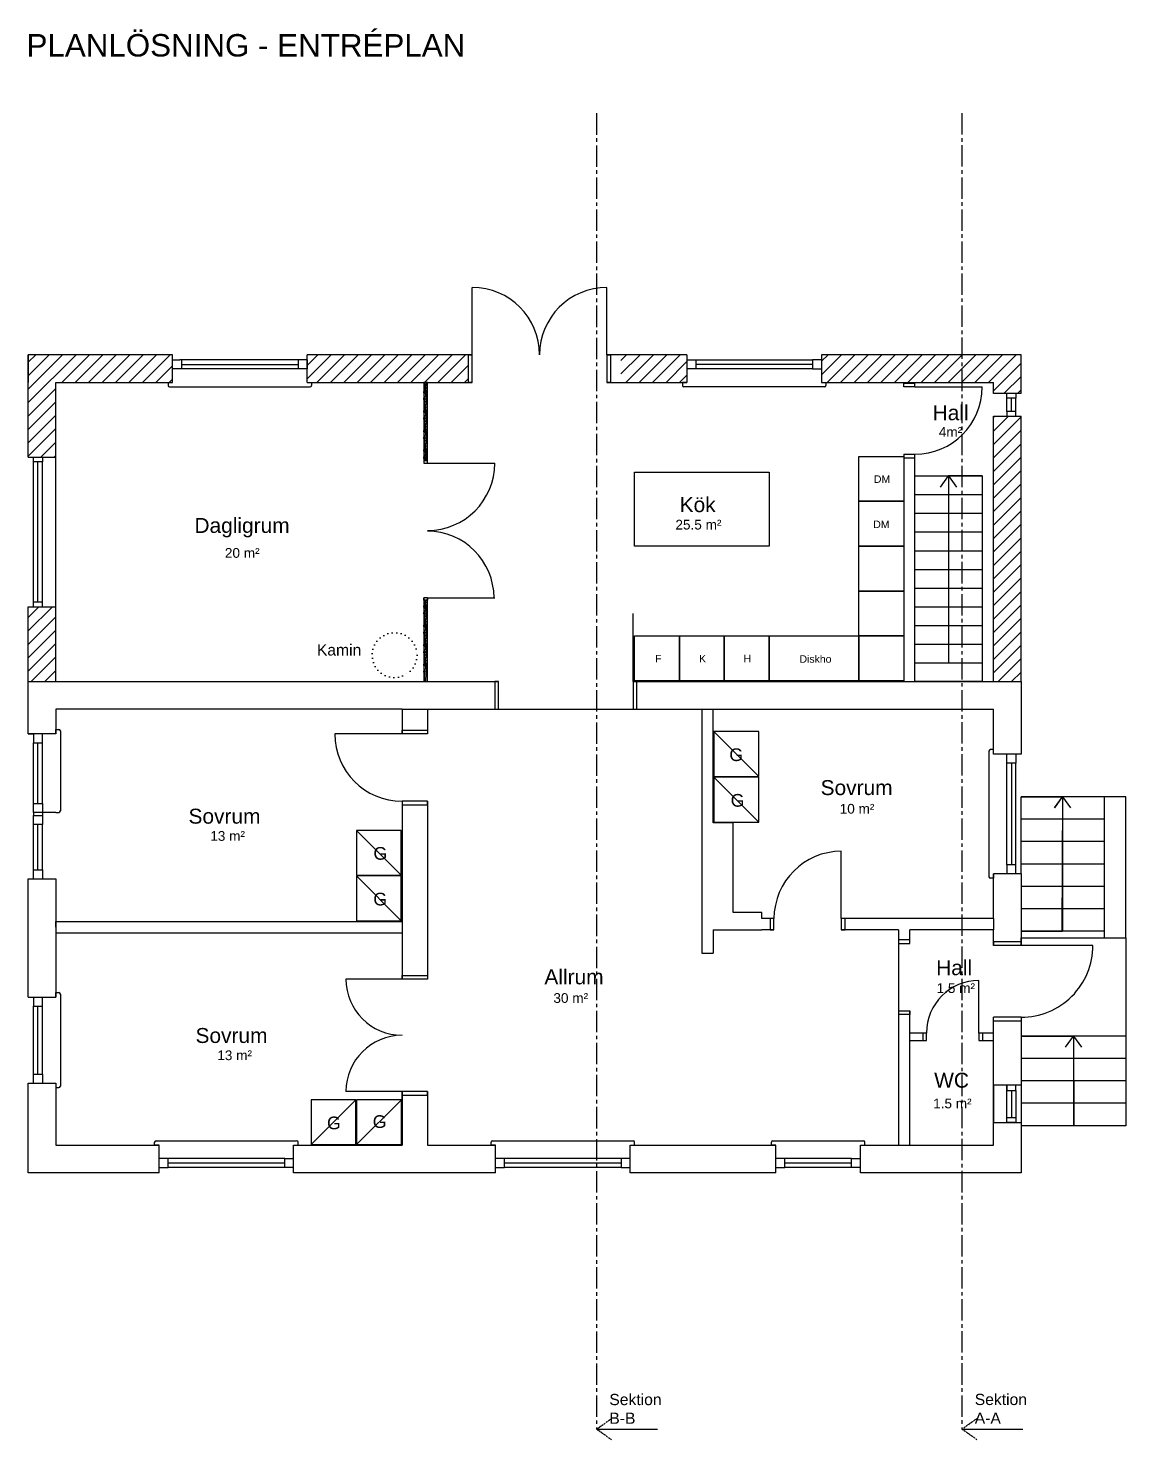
# Model space of a CAD drawing. Header units: millimetres. Extents: x -90687 to 89961, y -57823 to 169777.
# Drawn here: x 6938 to 21618, y 13005 to 31880 of the extents above; entities that cross this region are included whole.
import ezdxf

# ---------------------------------------------------------------- set-up
doc = ezdxf.new("R2010")
doc.units = ezdxf.units.MM
for name, pattern in [('ACAD_ISO07W100', [3, 0, -3]), ('CENTER2', [28.575, 19.05, -3.175, 3.175, -3.175]), ('PHANTOM2', [31.75, 15.875, -3.175, 3.175, -3.175, 3.175, -3.175])]:
    doc.linetypes.add(name, pattern=pattern)
doc.layers.get('0').update_dxf_attribs({"color": 1})
for name, color, linetype in [('Angivelser', 7, 'Continuous'), ('Grundritningar', 1, 'Continuous'), ('Rumsangivelser', 7, 'Continuous'), ('Rumsavdelare', 3, 'FENCELINE1'), ('Sektionsangivelser', 4, 'PHANTOM2')]:
    doc.layers.add(name, color=color, linetype=linetype)
doc.styles.get("Standard").update_dxf_attribs({"font": 'Arial.ttf', "height": 170})
doc.linetypes.add('FENCELINE1', pattern='A,6.35,-2.54,[133,ltypeshp.shx,S=2.54,R=0,X=-2.54,Y=0],-2.54,25.4', length=36.83)
doc.dimstyles.new('ISO-25', dxfattribs={"dimscale": 10, "dimtxt": 2.5, "dimasz": 15, "dimexe": 10, "dimexo": 0.625, "dimgap": 15, "dimtad": 1, "dimlfac": 0.001, "dimtxsty": 'Standard', "dimblk": 'OBLIQUE', "dimblk1": 'OBLIQUE', "dimblk2": 'OBLIQUE', "dimcen": 20, "dimdle": 10, "dimadec": 0, "dimazin": 0, "dimtfac": 1, "dimtmove": 0, "dimatfit": 3, "dimldrblk": 'OPEN90', "dimfxl": 1, "dimarcsym": 0})

# ---------------------------------------------------------------- blocks, each defined once
blk = doc.blocks.new('_Oblique')
at = {"color": 0, "linetype": 'ByBlock', "lineweight": -2}
blk.add_line((-0.5, -0.5), (0.5, 0.5), dxfattribs=at)

msp = doc.modelspace()

# ---------------------------------------------------------------- hatches: boundary and pattern name
at = {"layer": 'Grundritningar'}
h = msp.add_hatch(dxfattribs=at)
h.set_pattern_fill('ANSI31', color=256, scale=40)
h.paths.add_polyline_path([(7308.249, 24143.923), (6938.249, 24143.923), (6938.249, 23143.923), (7308.249, 23143.923)])
h.paths.add_polyline_path([(7308.249, 27143.923), (8868.249, 27143.923), (8868.249, 27513.923), (6938.249, 27513.923), (6938.249, 27143.923), (6938.249, 26143.923), (7308.249, 26143.923)])
h.paths.add_polyline_path([(12828.249, 27513.923), (10668.249, 27513.923), (10668.249, 27143.923), (12828.249, 27143.923)])
h.paths.add_polyline_path([(15748.103, 27513.923), (14866.32, 27513.923), (14866.32, 27143.923), (15748.103, 27143.923)])
h.paths.add_polyline_path([(20218.249, 27513.923), (19425.907, 27513.923), (19425.907, 27143.923), (19848.249, 27143.923), (19848.249, 26993.923), (20218.249, 26993.923)])
h.paths.add_polyline_path([(20218.249, 26693.923), (19848.249, 26693.923), (19848.249, 23143.923), (20218.249, 23143.923)])
h.paths.add_polyline_path([(19425.907, 27513.923), (17548.103, 27513.923), (17548.103, 27443.923), (17548.103, 27143.923), (19425.907, 27143.923)])
h = msp.add_hatch(dxfattribs=at)
h.set_pattern_fill('STEEL', color=256, scale=10, angle=52)
h.set_pattern_definition([(97, (0, 0), (-31.51334, -3.86935), []), (97, (-12.51, 9.774), (-31.51334, -3.86935), [])])
h.paths.add_polyline_path([(12278.249, 27143.923), (12228.249, 27143.923), (12228.249, 26093.791), (12278.249, 26093.791)])
h.paths.add_polyline_path([(12228.249, 23143.923), (12278.249, 23143.923), (12278.249, 24233.791), (12228.249, 24233.791)])

# ---------------------------------------------------------------- linework, layer by layer
for p, q in [((12878.249, 27513.923), (12878.249, 28413.923)), ((14678.249, 27513.923), (14678.249, 28413.923)), ((6938.249, 27513.923), (6938.249, 27143.923)), ((8868.249, 27513.923), (6938.249, 27513.923)), ((6938.249, 26143.923), (6938.249, 27513.923)), ((8868.249, 27143.923), (8868.249, 27513.923)), ((8868.249, 27443.923), (8968.249, 27443.923)), ((10568.249, 27443.923), (8968.249, 27443.923)), ((8988.249, 27443.923), (8988.249, 27323.923)), ((8988.249, 27383.923), (10548.249, 27383.923)), ((10548.249, 27443.923), (10548.249, 27323.923)), ((10668.249, 27443.923), (10568.249, 27443.923)), ((10668.249, 27143.923), (10668.249, 27513.923)), ((12878.249, 27513.923), (10668.249, 27513.923)), ((10668.249, 27443.923), (10668.249, 27323.923)), ((12828.249, 27143.923), (12828.249, 27513.923)), ((12828.249, 27513.923), (12878.249, 27513.923)), ((12878.249, 27143.923), (12878.249, 27513.923)), ((14678.249, 27513.923), (14678.249, 27143.923)), ((15748.103, 27513.923), (14678.249, 27513.923)), ((14678.249, 27513.923), (14728.249, 27513.923)), ((14728.249, 27513.923), (14728.249, 27143.923)), ((15748.103, 27513.923), (15748.103, 27143.923)), ((15748.103, 27443.923), (15868.103, 27443.923)), ((15868.103, 27443.923), (15868.103, 27323.923)), ((15868.103, 27443.923), (17428.103, 27443.923)), ((17428.103, 27383.923), (15868.103, 27383.923)), ((17548.103, 27443.923), (17428.103, 27443.923)), ((17428.103, 27443.923), (17428.103, 27323.923)), ((20218.249, 27513.923), (17548.103, 27513.923)), ((17548.103, 27513.923), (17548.103, 27143.923)), ((17548.103, 27513.923), (17548.103, 27443.923)), ((20218.249, 26993.923), (20218.249, 27513.923)), ((10668.249, 27323.923), (8868.249, 27323.923)), ((15868.103, 27323.923), (15748.103, 27323.923)), ((17428.103, 27323.923), (15868.103, 27323.923)), ((17428.103, 27323.923), (17548.103, 27323.923)), ((7308.249, 27143.923), (8868.249, 27143.923)), ((7308.249, 26143.923), (7308.249, 27143.923)), ((8808.249, 27143.923), (8808.249, 27103.923)), ((8828.249, 27083.923), (10708.249, 27083.923)), ((10668.249, 27143.923), (12878.249, 27143.923)), ((10728.249, 27143.923), (10728.249, 27103.923)), ((12278.249, 27143.923), (12228.249, 27143.923)), ((12228.249, 27143.923), (12228.249, 26063.791)), ((12278.249, 27143.923), (12878.249, 27143.923)), ((12278.249, 26063.791), (12278.249, 27143.923)), ((12878.249, 27143.923), (12828.249, 27143.923)), ((14728.249, 27143.923), (14678.249, 27143.923)), ((14678.249, 27143.923), (15748.103, 27143.923)), ((15688.103, 27143.923), (15688.103, 27103.923)), ((15748.103, 27143.923), (15688.103, 27143.923)), ((17588.103, 27083.923), (15708.103, 27083.923)), ((17548.103, 27143.923), (19848.249, 27143.923)), ((17608.103, 27143.923), (17608.103, 27103.923)), ((18648.249, 27084.174), (18648.249, 27143.923)), ((18648.249, 27084.174), (18648.249, 27134.174)), ((18648.249, 27134.174), (18798.249, 27134.174)), ((18798.249, 27084.174), (18648.249, 27084.174)), ((18798.249, 27084.174), (18798.249, 27143.923)), ((18798.249, 27084.174), (19698.249, 27084.174)), ((19848.249, 26993.923), (19848.249, 27143.923)), ((20218.249, 26993.923), (19848.249, 26993.923)), ((20028.249, 26933.923), (20028.249, 26993.923)), ((20148.249, 26993.923), (20148.249, 26933.923)), ((20148.249, 26933.923), (20028.249, 26933.923)), ((20028.249, 26753.923), (20028.249, 26933.923)), ((20088.249, 26753.923), (20088.249, 26933.923)), ((20148.249, 26753.923), (20148.249, 26933.923)), ((19848.249, 23143.923), (19848.249, 26693.923)), ((19848.249, 26693.923), (20218.249, 26693.923)), ((20148.249, 26753.923), (20028.249, 26753.923)), ((20028.249, 26753.923), (20028.249, 26693.923)), ((20148.249, 26753.923), (20088.249, 26753.923)), ((20148.249, 26693.923), (20148.249, 26753.923)), ((20218.249, 23143.923), (20218.249, 26693.923)), ((6938.249, 26143.923), (7308.249, 26143.923)), ((7008.249, 26083.923), (7008.249, 26143.923)), ((7008.249, 24203.923), (7008.249, 26083.923)), ((7128.249, 26083.923), (7008.249, 26083.923)), ((7068.249, 24203.923), (7068.249, 26083.923)), ((7128.249, 26143.923), (7128.249, 26083.923)), ((7128.249, 24203.923), (7128.249, 26083.923)), ((7308.249, 24143.923), (7308.249, 26143.923)), ((12278.249, 26093.791), (12228.249, 26093.791)), ((12228.249, 26093.791), (12228.249, 26063.791)), ((12228.249, 26063.791), (12278.249, 26063.791)), ((12278.249, 26063.791), (12278.249, 26093.791)), ((12278.249, 26063.791), (13178.249, 26063.791)), ((18648.249, 26184.174), (18648.249, 23143.923)), ((18648.249, 26184.174), (18798.249, 26184.174)), ((18648.249, 26134.287), (18798.249, 26134.287)), ((18798.249, 23143.923), (18798.249, 26184.174)), ((18798.249, 25893.923), (18798.249, 25943.923)), ((18798.249, 25893.923), (19698.249, 25893.923)), ((19698.249, 25893.923), (19248.249, 25893.923)), ((19698.249, 25893.923), (19698.249, 23143.923)), ((18798.249, 25643.923), (19698.249, 25643.923)), ((18798.249, 25393.923), (19698.249, 25393.923)), ((18798.249, 25143.923), (19698.249, 25143.923)), ((18798.249, 24893.923), (19698.249, 24893.923)), ((18798.249, 24643.923), (19698.249, 24643.923)), ((18798.249, 24393.923), (19698.249, 24393.923)), ((7008.249, 24143.923), (7008.249, 24203.923)), ((7128.249, 24203.923), (7008.249, 24203.923)), ((7128.249, 24143.923), (7128.249, 24203.923)), ((12278.249, 24263.791), (12228.249, 24263.791)), ((12228.249, 24233.791), (12228.249, 24263.791)), ((12228.249, 24263.791), (12228.249, 23143.923)), ((12278.249, 24233.791), (12228.249, 24233.791)), ((12278.249, 23143.923), (12278.249, 24263.791)), ((12278.249, 24263.791), (12278.249, 24233.791)), ((12278.249, 24263.791), (12278.249, 24263.791)), ((12278.249, 24263.791), (13178.249, 24263.791)), ((6938.249, 23143.923), (6938.249, 24143.923)), ((6938.249, 24143.923), (7308.249, 24143.923)), ((7308.249, 23143.923), (7308.249, 24143.923)), ((15028.249, 23143.923), (15028.249, 24053.701)), ((18798.249, 24143.923), (19698.249, 24143.923)), ((18798.249, 23893.923), (19698.249, 23893.923)), ((18798.249, 23643.923), (19698.249, 23643.923)), ((18798.249, 23393.923), (19698.249, 23393.923)), ((13228.249, 23143.923), (13178.249, 23143.923)), ((13178.249, 23143.923), (13178.249, 22773.923)), ((13228.249, 22773.923), (13228.249, 23143.923)), ((15028.249, 23143.923), (15028.249, 22773.923)), ((15078.249, 22773.923), (15078.249, 23143.923)), ((19698.249, 23143.923), (18798.249, 23143.923)), ((11938.249, 22773.923), (7308.249, 22773.923)), ((7308.249, 22773.923), (7308.249, 22443.923)), ((7308.249, 22773.923), (7308.249, 22443.923)), ((11938.249, 22773.923), (11938.249, 22443.923)), ((11938.249, 22773.923), (12278.249, 22773.923)), ((11938.249, 22773.923), (11938.249, 22443.923)), ((12278.249, 22773.923), (12278.249, 22443.923)), ((12278.249, 22773.923), (13228.249, 22773.923)), ((13178.249, 22773.923), (13228.249, 22773.923)), ((15028.249, 22773.923), (15078.249, 22773.923)), ((15028.249, 22773.923), (15948.249, 22773.923)), ((15948.249, 22773.923), (16098.249, 22774.759)), ((15948.249, 22773.923), (15948.249, 19513.923)), ((16098.249, 21253.923), (16098.249, 22774.759)), ((16098.249, 22774.759), (19848.249, 22774.759)), ((19848.249, 22173.923), (19848.249, 22774.759)), ((7308.249, 22443.923), (7308.249, 22503.923)), ((7308.249, 22503.923), (7348.249, 22503.923)), ((7368.249, 22483.923), (7368.249, 21413.923)), ((11938.249, 22443.923), (11938.249, 22493.923)), ((11938.249, 22493.923), (12278.249, 22493.923)), ((12278.249, 22493.923), (12278.249, 22443.923)), ((16708.399, 22474.376), (16108.399, 22474.376)), ((16108.399, 22474.376), (16108.399, 21874.376)), ((16708.399, 21874.376), (16108.399, 22474.376)), ((16708.399, 21874.376), (16708.399, 22474.376)), ((7308.249, 22443.923), (6938.249, 22443.923)), ((6938.249, 22443.923), (7008.249, 22443.923)), ((7008.249, 22443.923), (7008.249, 22323.923)), ((7008.249, 22323.923), (7128.249, 22323.923)), ((7008.249, 21513.923), (7008.249, 22323.923)), ((7068.249, 21513.923), (7068.249, 22323.923)), ((7128.249, 22323.923), (7128.249, 22443.923)), ((7128.249, 21513.923), (7128.249, 22323.923)), ((11938.249, 22443.923), (11038.249, 22443.923)), ((12278.249, 22443.923), (11938.249, 22443.923)), ((19788.249, 22213.923), (19788.249, 20533.923)), ((19848.249, 22233.923), (19808.249, 22233.923)), ((19848.249, 22173.923), (19848.249, 22233.923)), ((20218.249, 22173.923), (19848.249, 22173.923)), ((20028.249, 22053.923), (20028.249, 22173.923)), ((20148.249, 22173.923), (20148.249, 22053.923)), ((20148.249, 22053.923), (20028.249, 22053.923)), ((20028.249, 20693.923), (20028.249, 22053.923)), ((20088.249, 22053.923), (20088.249, 20693.923)), ((20148.249, 20693.923), (20148.249, 22053.923)), ((16108.399, 21874.376), (16708.399, 21874.376)), ((16708.399, 21864.376), (16108.399, 21864.376)), ((16108.399, 21864.376), (16108.399, 21264.376)), ((16108.399, 21864.376), (16708.399, 21264.376)), ((16708.399, 21264.376), (16708.399, 21864.376)), ((11938.249, 21543.923), (11938.249, 21493.923)), ((12278.249, 21543.923), (11938.249, 21543.923)), ((11938.249, 21543.923), (11938.249, 19163.923)), ((12278.249, 21493.923), (12278.249, 21543.923)), ((12278.249, 21543.923), (12278.249, 19163.923)), ((21328.249, 21603.923), (20218.249, 21603.923)), ((20218.249, 20573.923), (20218.249, 21603.923)), ((20218.249, 21603.923), (20773.249, 21603.923)), ((21618.249, 21603.923), (21328.249, 21603.923)), ((21328.249, 21603.923), (21328.249, 19715.477)), ((21328.249, 21603.923), (21328.249, 21303.923)), ((21618.249, 19715.477), (21618.249, 21603.923)), ((7008.249, 21393.923), (7008.249, 21513.923)), ((7008.249, 21513.923), (7128.249, 21513.923)), ((7308.249, 21393.923), (7008.249, 21393.923)), ((7008.249, 21393.923), (7008.249, 21353.923)), ((7008.249, 21353.923), (7128.249, 21353.923)), ((7008.249, 21233.923), (7008.249, 21353.923)), ((7128.249, 21513.923), (7128.249, 21393.923)), ((7128.249, 21393.923), (7128.249, 21353.923)), ((7128.249, 21353.923), (7128.249, 21233.923)), ((7308.249, 21393.923), (7348.249, 21393.923)), ((11938.249, 21493.923), (12278.249, 21493.923)), ((7128.249, 21233.923), (7008.249, 21233.923)), ((7008.249, 20623.923), (7008.249, 21233.923)), ((7068.249, 20623.923), (7068.249, 21233.923)), ((7128.249, 20623.923), (7128.249, 21233.923)), ((11928.249, 21153.923), (11328.249, 21153.923)), ((11328.249, 21153.923), (11328.249, 20553.923)), ((11928.249, 20553.923), (11328.249, 21153.923)), ((11928.249, 20553.923), (11928.249, 21153.923)), ((16368.249, 21253.923), (16098.249, 21253.923)), ((16108.399, 21264.376), (16708.399, 21264.376)), ((16368.249, 20053.923), (16368.249, 21253.923)), ((21328.249, 21303.923), (20218.249, 21303.923)), ((21328.249, 21303.923), (21328.249, 21003.923)), ((21328.249, 21003.923), (20218.249, 21003.923)), ((21328.249, 21003.923), (21328.249, 20703.923)), ((17812.976, 19973.923), (17812.976, 20873.923)), ((7008.249, 20503.923), (7008.249, 20623.923)), ((7008.249, 20623.923), (7128.249, 20623.923)), ((7128.249, 20623.923), (7128.249, 20503.923)), ((20148.249, 20693.923), (20028.249, 20693.923)), ((20028.249, 20693.923), (20028.249, 20573.923)), ((20148.249, 20573.923), (20148.249, 20693.923)), ((21328.249, 20703.923), (20218.249, 20703.923)), ((21328.249, 20703.923), (21328.249, 20403.923)), ((6938.249, 20503.923), (7308.249, 20503.923)), ((7308.249, 20503.923), (7308.249, 18923.923)), ((11328.249, 20553.923), (11928.249, 20553.923)), ((11928.249, 20543.923), (11328.249, 20543.923)), ((11328.249, 20543.923), (11328.249, 19943.923)), ((11328.249, 20543.923), (11928.249, 19943.923)), ((11928.249, 19943.923), (11928.249, 20543.923)), ((19848.249, 20513.923), (19808.249, 20513.923)), ((19848.249, 19973.923), (19848.249, 20573.923)), ((19848.249, 19973.923), (19848.249, 20573.923)), ((20218.249, 20573.923), (19848.249, 20573.923)), ((19848.249, 20573.923), (19848.249, 20513.923)), ((20218.249, 20573.923), (20148.249, 20573.923)), ((21328.249, 20403.923), (20218.249, 20403.923)), ((21328.249, 20403.923), (21328.249, 20103.923)), ((16748.249, 20053.923), (16368.249, 20053.923)), ((16748.249, 19973.923), (16748.249, 20053.923)), ((21328.249, 20103.923), (20218.249, 20103.923)), ((21328.249, 20103.923), (21328.249, 19803.923)), ((7308.249, 19858.923), (7308.249, 19933.923)), ((7308.249, 19933.923), (11938.249, 19933.923)), ((7308.249, 19933.923), (7308.249, 19863.923)), ((7308.249, 19893.923), (7308.249, 19858.923)), ((7308.249, 19858.923), (7308.249, 19783.923)), ((11328.249, 19943.923), (11928.249, 19943.923)), ((16098.249, 19823.923), (16098.249, 19513.923)), ((16098.249, 19823.923), (16748.249, 19823.923)), ((16912.976, 19973.923), (16748.249, 19973.923)), ((16912.976, 19823.923), (16748.249, 19823.923)), ((16912.976, 19973.923), (16862.976, 19973.923)), ((16862.976, 19973.923), (16862.976, 19823.923)), ((16862.976, 19823.923), (16912.976, 19823.923)), ((16912.976, 19823.923), (16912.976, 19973.923)), ((19848.249, 19973.923), (17812.976, 19973.923)), ((17812.976, 19973.923), (17812.976, 19823.923)), ((17862.976, 19973.923), (17812.976, 19973.923)), ((18578.249, 19823.923), (17812.976, 19823.923)), ((17812.976, 19823.923), (17862.976, 19823.923)), ((17862.976, 19823.923), (17862.976, 19973.923)), ((18578.249, 19823.923), (18578.249, 19640.949)), ((19848.249, 19823.923), (18728.249, 19823.923)), ((18728.249, 19640.949), (18728.249, 19823.923)), ((19848.249, 19973.923), (19848.249, 19823.923)), ((19848.249, 19615.477), (19848.249, 19823.923)), ((7308.249, 19783.923), (11938.249, 19783.923)), ((18728.249, 19690.949), (18578.249, 19690.949)), ((18578.249, 19690.949), (18578.249, 19640.949)), ((18578.249, 19640.949), (18728.249, 19640.949)), ((18728.249, 19640.949), (18728.249, 19690.949)), ((20218.249, 19665.477), (19848.249, 19665.477)), ((19848.249, 19665.477), (19848.249, 19615.477)), ((21328.249, 19803.923), (20218.249, 19803.923)), ((20218.249, 19803.923), (20773.249, 19803.923)), ((20218.249, 19615.477), (20218.249, 19715.477)), ((20218.249, 19715.477), (21618.249, 19715.477)), ((20218.249, 19615.477), (20218.249, 19665.477)), ((21618.249, 19715.477), (21618.249, 18403.923)), ((15948.249, 19513.923), (16098.249, 19513.923)), ((20218.249, 19615.477), (19848.249, 19615.477)), ((21177.532, 19615.477), (20218.249, 19615.477)), ((11938.249, 19163.923), (11188.249, 19163.923)), ((11938.249, 19163.923), (11938.249, 19213.923)), ((11938.249, 19213.923), (12278.249, 19213.923)), ((12278.249, 19163.923), (11938.249, 19163.923)), ((12278.249, 19213.923), (12278.249, 19163.923)), ((19654.536, 18443.923), (19654.536, 19145.923)), ((6938.249, 18923.923), (7308.249, 18923.923)), ((6938.249, 18923.923), (7008.249, 18923.923)), ((7008.249, 18923.923), (7008.249, 18803.923)), ((7128.249, 18803.923), (7128.249, 18923.923)), ((7308.249, 18923.923), (7308.249, 18983.923)), ((7308.249, 18983.923), (7348.249, 18983.923)), ((7368.249, 18963.923), (7368.249, 17733.923)), ((7008.249, 18803.923), (7128.249, 18803.923)), ((7008.249, 17893.923), (7008.249, 18803.923)), ((7068.249, 17893.923), (7068.249, 18803.923)), ((7128.249, 17893.923), (7128.249, 18803.923)), ((18578.249, 18740.949), (18728.249, 18740.949)), ((18578.249, 18740.949), (18578.249, 16943.923)), ((18728.249, 18690.949), (18578.249, 18690.949)), ((18728.249, 16943.923), (18728.249, 18740.949)), ((18728.249, 18740.949), (18728.249, 18690.949)), ((19848.249, 16943.923), (19848.249, 18653.923)), ((20218.249, 18653.923), (19848.249, 18653.923)), ((19848.249, 18603.923), (19848.249, 18653.923)), ((20218.249, 18603.923), (19848.249, 18603.923)), ((20218.249, 18653.923), (20218.249, 18603.923)), ((18952.536, 18443.923), (18728.249, 18443.923)), ((18728.249, 18343.923), (18952.536, 18343.923)), ((18952.536, 18443.923), (18902.536, 18443.923)), ((18902.536, 18443.923), (18902.536, 18343.923)), ((18902.536, 18343.923), (18952.536, 18343.923)), ((18952.536, 18343.923), (18952.536, 18443.923)), ((19848.249, 18443.923), (19654.536, 18443.923)), ((19654.536, 18443.923), (19654.536, 18343.923)), ((19654.536, 18343.923), (19704.536, 18343.923)), ((19654.536, 18343.923), (19848.249, 18343.923)), ((19704.536, 18343.923), (19704.536, 18443.923)), ((21618.249, 18403.923), (20218.249, 18403.923)), ((20218.249, 18403.923), (20918.249, 18403.923)), ((21618.249, 18403.923), (21618.249, 18103.923)), ((21618.249, 18103.923), (20218.249, 18103.923)), ((21618.249, 18103.923), (21618.249, 17803.923)), ((6938.249, 17773.923), (7308.249, 17773.923)), ((6938.249, 17773.923), (7008.249, 17773.923)), ((7008.249, 17773.923), (7008.249, 17893.923)), ((7008.249, 17893.923), (7128.249, 17893.923)), ((7128.249, 17893.923), (7128.249, 17773.923)), ((7308.249, 17773.923), (7308.249, 16943.923)), ((7308.249, 17773.923), (7308.249, 17713.923)), ((20218.249, 17745.923), (19848.249, 17745.923)), ((19918.249, 17745.923), (19848.249, 17745.923)), ((19848.249, 17745.923), (19848.249, 17245.923)), ((20028.249, 17245.923), (20028.249, 17745.923)), ((20028.249, 17745.923), (20028.249, 17675.923)), ((20148.249, 17745.923), (20088.249, 17745.923)), ((20148.249, 17675.923), (20148.249, 17745.923)), ((21618.249, 17803.923), (20218.249, 17803.923)), ((21618.249, 17803.923), (21618.249, 17503.923)), ((7308.249, 17713.923), (7348.249, 17713.923)), ((11938.249, 17663.923), (11188.249, 17663.923)), ((11938.249, 16943.923), (11938.249, 17663.923)), ((11938.249, 17663.923), (11938.249, 17613.923)), ((12278.249, 17663.923), (11938.249, 17663.923)), ((11938.249, 17663.923), (11938.249, 16943.923)), ((11938.249, 17613.923), (12278.249, 17613.923)), ((12278.249, 17613.923), (12278.249, 17663.923)), ((12278.249, 17663.923), (12278.249, 16943.923)), ((20028.249, 17675.923), (20148.249, 17675.923)), ((20088.249, 17675.923), (20088.249, 17315.923)), ((20148.249, 17675.923), (20148.249, 17315.923)), ((11321.098, 17551.797), (10721.098, 17551.797)), ((10721.098, 17551.797), (10721.098, 16951.797)), ((11321.098, 17551.797), (10721.098, 16951.797)), ((11321.098, 16951.797), (11321.098, 17551.797)), ((11931.098, 17551.797), (11331.098, 17551.797)), ((11331.098, 17551.797), (11331.098, 16951.797)), ((11331.098, 16951.797), (11931.098, 17551.797)), ((11931.098, 16951.797), (11931.098, 17551.797)), ((21618.249, 17503.923), (20218.249, 17503.923)), ((21618.249, 17503.923), (21618.249, 17203.923)), ((19848.249, 17245.923), (20218.249, 17245.923)), ((20028.249, 17245.923), (20028.249, 17315.923)), ((20028.249, 17315.923), (20148.249, 17315.923)), ((20148.249, 17245.923), (20028.249, 17245.923)), ((20148.249, 17315.923), (20148.249, 17245.923)), ((21618.249, 17203.923), (20218.249, 17203.923)), ((8648.249, 17003.923), (10528.249, 17003.923)), ((13148.249, 17003.923), (15028.249, 17003.923)), ((16898.249, 17003.923), (18108.249, 17003.923)), ((7308.249, 16943.923), (8688.249, 16943.923)), ((8628.249, 16943.923), (8628.249, 16983.923)), ((8688.249, 16943.923), (8628.249, 16943.923)), ((8688.249, 16573.923), (8688.249, 16943.923)), ((10488.249, 16573.923), (10488.249, 16943.923)), ((10488.249, 16943.923), (11938.249, 16943.923)), ((10488.249, 16943.923), (10548.249, 16943.923)), ((10548.249, 16943.923), (10548.249, 16983.923)), ((10721.098, 16951.797), (11321.098, 16951.797)), ((11331.098, 16951.797), (11931.098, 16951.797)), ((12278.249, 16943.923), (13188.249, 16943.923)), ((13128.249, 16943.923), (13128.249, 16983.923)), ((13188.249, 16943.923), (13128.249, 16943.923)), ((13188.249, 16573.923), (13188.249, 16943.923)), ((14988.249, 16573.923), (14988.249, 16943.923)), ((14988.249, 16943.923), (16938.249, 16943.923)), ((14988.249, 16943.923), (15048.249, 16943.923)), ((15048.249, 16943.923), (15048.249, 16983.923)), ((16878.249, 16943.923), (16878.249, 16983.923)), ((16938.249, 16943.923), (16878.249, 16943.923)), ((16938.249, 16573.923), (16938.249, 16943.923)), ((18068.249, 16573.923), (18068.249, 16943.923)), ((18068.249, 16943.923), (18578.249, 16943.923)), ((18068.249, 16943.923), (18128.249, 16943.923)), ((18128.249, 16943.923), (18128.249, 16983.923)), ((18578.249, 16943.923), (18728.249, 16943.923)), ((18728.249, 16943.923), (19848.249, 16943.923)), ((8808.249, 16763.923), (8688.249, 16763.923)), ((8688.249, 16573.923), (8688.249, 16643.923)), ((8688.249, 16643.923), (8808.249, 16643.923)), ((8808.249, 16643.923), (8808.249, 16763.923)), ((10368.249, 16763.923), (8808.249, 16763.923)), ((10368.249, 16703.923), (8808.249, 16703.923)), ((10368.249, 16643.923), (8808.249, 16643.923)), ((10368.249, 16643.923), (10368.249, 16763.923)), ((10368.249, 16763.923), (10488.249, 16763.923)), ((10488.249, 16643.923), (10368.249, 16643.923)), ((13308.249, 16763.923), (13188.249, 16763.923)), ((13188.249, 16573.923), (13188.249, 16643.923)), ((13188.249, 16643.923), (13308.249, 16643.923)), ((13308.249, 16643.923), (13308.249, 16763.923)), ((14868.249, 16763.923), (13308.249, 16763.923)), ((14868.249, 16703.923), (13308.249, 16703.923)), ((14868.249, 16643.923), (13308.249, 16643.923)), ((14988.249, 16763.923), (14868.249, 16763.923)), ((14868.249, 16763.923), (14868.249, 16643.923)), ((14868.249, 16643.923), (14988.249, 16643.923)), ((14988.249, 16643.923), (14988.249, 16763.923)), ((17058.249, 16763.923), (16938.249, 16763.923)), ((16938.249, 16573.923), (16938.249, 16643.923)), ((16938.249, 16643.923), (17058.249, 16643.923)), ((17058.249, 16643.923), (17058.249, 16763.923)), ((17948.249, 16763.923), (17058.249, 16763.923)), ((17948.249, 16703.923), (17058.249, 16703.923)), ((17948.249, 16643.923), (17058.249, 16643.923)), ((17948.249, 16643.923), (17948.249, 16763.923)), ((17948.249, 16763.923), (18068.249, 16763.923)), ((18068.249, 16643.923), (17948.249, 16643.923))]:
    msp.add_line(p, q, dxfattribs=at)
for points in [[(18648.249, 25553.923), (18048.249, 25553.923), (18048.249, 26153.923), (18648.249, 26153.923)], [(15048.249, 25943.923), (16848.249, 25943.923), (16848.249, 24953.923), (15048.249, 24953.923)], [(18648.249, 24953.923), (18048.249, 24953.923), (18048.249, 25553.923), (18648.249, 25553.923)], [(18648.249, 24353.923), (18048.249, 24353.923), (18048.249, 24953.923), (18648.249, 24953.923)], [(18648.249, 23753.923), (18048.249, 23753.923), (18048.249, 24353.923), (18648.249, 24353.923)], [(15648.249, 23153.923), (15048.249, 23153.923), (15048.249, 23753.923), (15648.249, 23753.923)], [(16248.249, 23153.923), (15648.249, 23153.923), (15648.249, 23753.923), (16248.249, 23753.923)], [(16848.249, 23153.923), (16248.249, 23153.923), (16248.249, 23753.923), (16848.249, 23753.923)], [(18048.249, 23153.923), (16848.249, 23153.923), (16848.249, 23753.923), (18048.249, 23753.923)], [(18648.249, 23153.923), (18048.249, 23153.923), (18048.249, 23753.923), (18648.249, 23753.923)]]:
    msp.add_lwpolyline(points, close=True, dxfattribs=at)
for points in [[(6938.249, 22443.923), (6938.249, 23143.923), (13228.249, 23143.923)], [(15028.249, 23143.923), (20218.249, 23143.923), (20218.249, 22173.923)], [(6938.249, 18923.923), (6938.249, 20503.923)], [(20218.249, 20573.923), (20218.249, 19615.477)], [(20218.249, 18653.923), (20218.249, 16573.923), (18068.249, 16573.923)], [(8688.249, 16573.923), (6938.249, 16573.923), (6938.249, 17773.923)], [(13188.249, 16573.923), (10488.249, 16573.923)], [(16938.249, 16573.923), (14988.249, 16573.923)]]:
    msp.add_lwpolyline(points, dxfattribs=at)
at = {"layer": 'Grundritningar', "linetype": 'ACAD_ISO07W100', "ltscale": 20}
msp.add_circle((11838.249, 23498.625), 300, dxfattribs=at)
at = {"layer": 'Grundritningar'}
for centre, radius, start, end in [((12878.249, 27513.923), 900, 0, 90), ((14678.249, 27513.923), 900, 90, 180), ((8828.249, 27103.923), 20, 180, 270), ((10708.249, 27103.923), 20, 270, 0), ((15708.103, 27103.923), 20, 180, 270), ((17588.103, 27103.923), 20, 270, 0), ((18798.249, 27084.174), 900, 270, 0), ((12278.249, 26063.791), 900, 270, 0), ((12278.249, 24263.791), 890, 0, 90), ((7348.249, 22483.923), 20, 0, 90), ((11938.249, 22443.923), 900, 180, 270), ((19808.249, 22213.923), 20, 90, 180), ((7348.249, 21413.923), 20, 270, 0), ((17812.976, 19973.923), 900, 90, 180), ((19808.249, 20533.923), 20, 180, 270), ((20219.046, 19612.414), 958.491, 269.95234, 0.1831397), ((11938.249, 19163.923), 750, 180, 270), ((19654.536, 18443.923), 702, 90, 180), ((7348.249, 18963.923), 20, 0, 90), ((11938.249, 17663.923), 750, 90, 180), ((7348.249, 17733.923), 20, 270, 0), ((8648.249, 16983.923), 20, 90, 180), ((10528.249, 16983.923), 20, 0, 90), ((13148.249, 16983.923), 20, 90, 180), ((15028.249, 16983.923), 20, 0, 90), ((16898.249, 16983.923), 20, 90, 180), ((18108.249, 16983.923), 20, 0, 90)]:
    msp.add_arc(centre, radius, start, end, dxfattribs=at)
at = {"layer": 'Rumsavdelare', "ltscale": 5}
for p, q in [((13228.249, 22773.923), (15028.249, 22773.923)), ((18578.249, 19640.949), (18578.249, 18740.949))]:
    msp.add_line(p, q, dxfattribs=at)
at = {"layer": 'Sektionsangivelser', "linetype": 'CENTER2', "ltscale": 15}
for p, q in [((14538.378, 30742.408), (14538.378, 13146.609)), ((19425.907, 30743.602), (19425.907, 13147.804))]:
    msp.add_line(p, q, dxfattribs=at)

# ---------------------------------------------------------------- texts
at = {"layer": 'Angivelser'}
msp.add_text('PLANLÖSNING - ENTRÉPLAN', height=300, dxfattribs=at).set_placement((6915.615, 31502.169))
at = {"layer": 'Grundritningar'}
for s, height, p in [('Hall ', 200, (19035.068, 26638.884)), ('4m²', 130, (19117.375, 26416.661))]:
    msp.add_text(s, height=height, dxfattribs=at).set_placement(p)
at = {"layer": 'Grundritningar', "attachment_point": 1}
for s, width, gutter_width, insert, char_height in [('DM', 30.21587, 125, (18249.747, 25901.11), 100), ('DM', 30.21587, 125, (18240.753, 25295.979), 100), ('F', 30.21587, 125, (15322.839, 23500.851), 100), ('K', 30.21587, 125, (15911.875, 23499.079), 100), ('H', 30.21587, 125, (16505.872, 23502.151), 100), ('Diskho', 30.21587, 125, (17254.631, 23495.616), 100), ('G', 269.32488, 850, (16315.577, 22250.559), 170), ('G', 269.32488, 850, (16333.55, 21640.361), 170), ('G', 269.32488, 850, (11555.255, 20931.054), 170), ('G', 269.32488, 850, (11553.399, 20319.908), 170), ('G', 269.32488, 850, (10934.56, 17326.646), 170), ('G', 269.32488, 850, (11546.041, 17344.358), 170)]:
    msp.add_mtext_dynamic_manual_height_columns(s, width=width, gutter_width=gutter_width, heights=[0], dxfattribs=dict(at, insert=insert, char_height=char_height))
at = {"layer": 'Rumsangivelser'}
for s, height, p in [('Kök', 200, (15651.238, 25410.078)), ('Dagligrum', 200, (9161.682, 25131.657)), ('25.5 m²', 130, (15594.674, 25176.937)), ('20 m²', 130, (9568.828, 24798.716)), ('Kamin', 150, (10799.284, 23492.077)), ('Sovrum', 200, (17536.588, 21625.868)), ('Sovrum', 200, (9082.007, 21243.601)), ('10 m²', 130, (17791.775, 21377.857)), ('13 m²', 130, (9373.276, 21013.994)), ('Allrum', 200, (13842.041, 19095.019)), ('Hall', 200, (19081.954, 19217.502)), ('1.5 m²', 130, (19087.601, 18979.394)), ('30 m²', 130, (13962.546, 18847.008)), ('Sovrum', 200, (9175.819, 18310.822)), ('13 m²', 130, (9467.089, 18081.215)), ('WC', 200, (19055.65, 17712.496)), ('1.5 m²', 130, (19041.791, 17437.194))]:
    msp.add_text(s, height=height, dxfattribs=at).set_placement(p)
at = {"layer": 'Sektionsangivelser', "char_height": 150, "attachment_point": 1}
for s, insert in [('Sektion \\PB-B', (14710.8, 13618.096)), ('Sektion \\PA-A', (19598.328, 13619.291))]:
    msp.add_mtext_dynamic_manual_height_columns(s, width=219.37199, gutter_width=600, heights=[0], dxfattribs=dict(at, insert=insert))

# ---------------------------------------------------------------- leaders
at = {"layer": 'Grundritningar'}
for points, override in [([(19248.249, 25893.923), (19248.249, 23393.923)], {"dimldrblk": 'Open90'}), ([(20773.249, 21603.923), (20762.088, 19803.923)], {"dimldrblk": 'Open90'}), ([(20773.249, 21603.923), (20773.249, 19803.923)], {"dimscale": 10, "dimldrblk": 'Open90'}), ([(20918.249, 18403.923), (20918.249, 17203.923)], {"dimscale": 10, "dimldrblk": 'Open90'}), ([(20918.249, 18403.923), (20921.744, 17203.923)], {"dimldrblk": 'Open90'})]:
    msp.add_leader(points, dimstyle='ISO-25', override=override, dxfattribs=at)
at = {"layer": 'Sektionsangivelser', "path_type": 1}
for points in [[(14538.378, 13146.609), (15352.851, 13144.843)], [(19425.907, 13147.804), (20240.379, 13146.037)]]:
    msp.add_leader(points, dimstyle='ISO-25', override={"dimasz": 20, "dimldrblk": 'Open90'}, dxfattribs=at)

doc.saveas('drawing.dxf')
